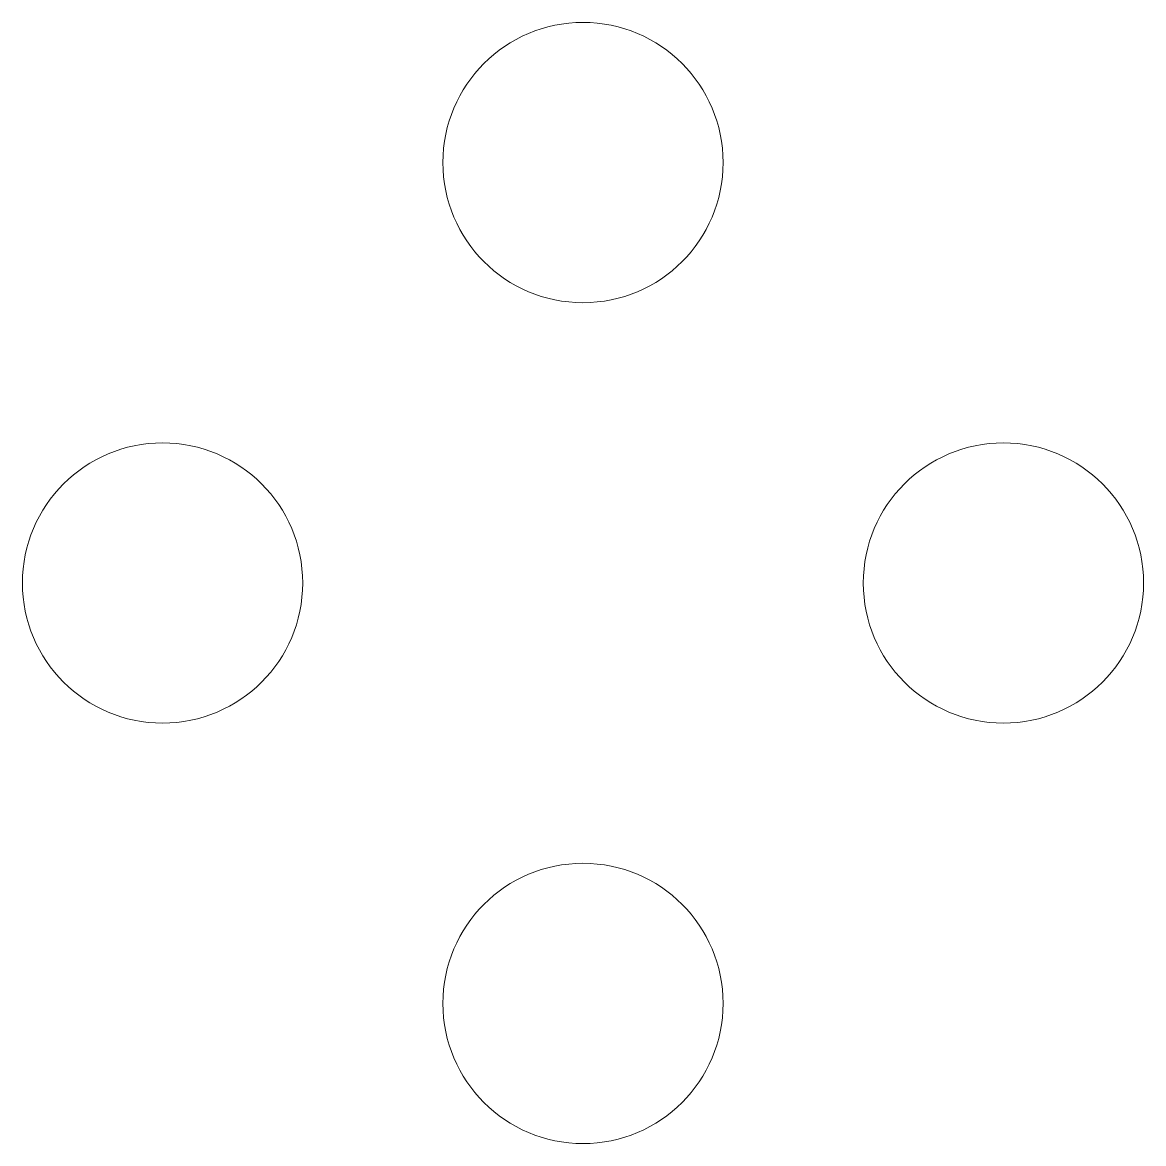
# Model space of a CAD drawing. Header units: millimetres. Extents: x 365.9 to 425.9, y 627.5 to 687.5.
import ezdxf

# ---------------------------------------------------------------- set-up
doc = ezdxf.new("R2010")
doc.units = ezdxf.units.MM

msp = doc.modelspace()

# ---------------------------------------------------------------- linework, layer by layer
at = {"color": 7, "linetype": 'Continuous', "lineweight": 18}
for centre in [(395.906, 679.965), (373.406, 657.465), (418.406, 657.465), (395.906, 634.965)]:
    msp.add_circle(centre, 7.5, dxfattribs=at)

doc.saveas('drawing.dxf')
